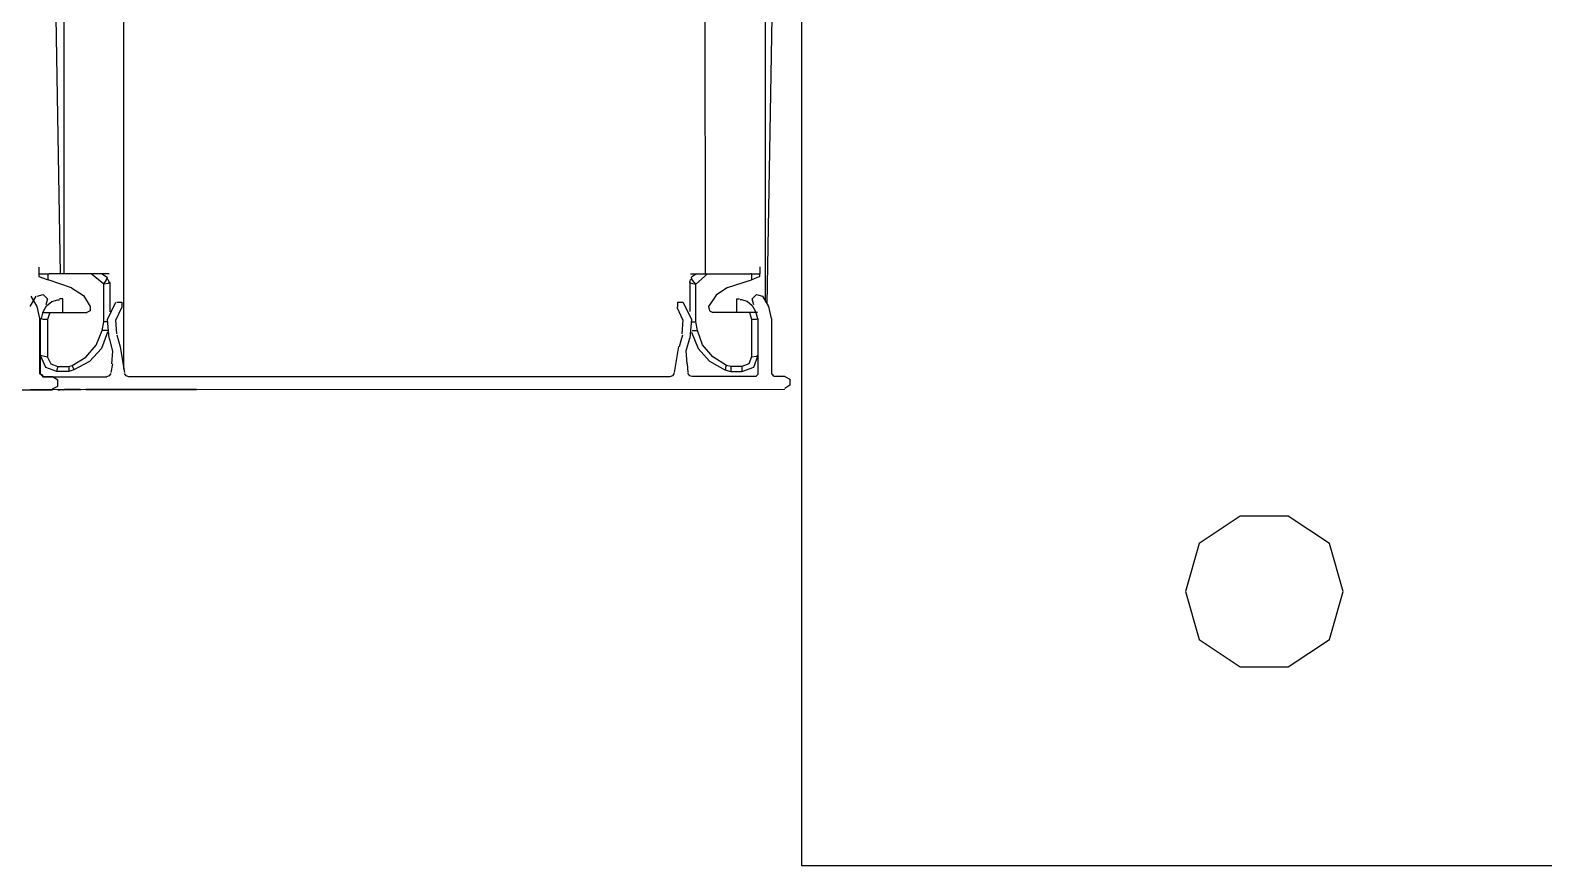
# Model space of a CAD drawing. Header units: millimetres. Extents: x 0 to 126, y 0 to 76.
# Drawn here: x 28.8342 to 29.0111, y 20.973 to 21.0706 of the extents above; entities that cross this region are included whole.
import ezdxf

# ---------------------------------------------------------------- set-up
doc = ezdxf.new("R2010")
doc.units = ezdxf.units.MM
doc.layers.add('ARQUITECTÓNICO', color=152, linetype='Continuous', lineweight=0)
doc.layers.add('Muebles', color=2, linetype='Continuous')

# ---------------------------------------------------------------- blocks, each defined once
blk = doc.blocks.new('racki')
at = {"layer": 'Muebles'}
for p, q in [((1559.0708, 470.68348), (1559.58563, 470.68348)), ((1559.58563, 470.68348), (1559.58563, 470.53856)), ((1559.52878, 470.66026), (1559.52398, 470.65706)), ((1559.53439, 470.66026), (1559.52878, 470.66026)), ((1559.53919, 470.65706), (1559.53439, 470.66026)), ((1559.52398, 470.65706), (1559.52238, 470.65145)), ((1559.54079, 470.65145), (1559.53919, 470.65706)), ((1559.52238, 470.65145), (1559.52398, 470.64585)), ((1559.53919, 470.64585), (1559.54079, 470.65145)), ((1559.52398, 470.64585), (1559.52878, 470.64264)), ((1559.53439, 470.64264), (1559.53919, 470.64585)), ((1559.52878, 470.64264), (1559.53439, 470.64264)), ((1558.97883, 470.62778), (1558.97823, 470.62748)), ((1558.97823, 470.62748), (1558.97823, 470.62678)), ((1558.97823, 470.62678), (1558.97883, 470.62638)), ((1559.0688, 470.62785), (1558.97883, 470.62788)), ((1559.58703, 470.62735), (1559.58763, 470.62775)), ((1559.58703, 470.62665), (1559.58703, 470.62735)), ((1559.58763, 470.62635), (1559.58703, 470.62665)), ((1559.58763, 470.62785), (1559.6758, 470.62788)), ((1559.65638, 470.62787), (1559.65658, 470.62787)), ((1559.65708, 470.62787), (1559.65638, 470.62787)), ((1559.65638, 470.62787), (1559.65728, 470.62787)), ((1559.65728, 470.62787), (1559.65638, 470.62787)), ((1559.65638, 470.62787), (1559.65708, 470.62787)), ((1559.65658, 470.62787), (1559.65638, 470.62787)), ((1559.65658, 470.62787), (1559.66929, 470.62787)), ((1559.65728, 470.62787), (1559.65658, 470.62787)), ((1559.65658, 470.62787), (1559.65728, 470.62787)), ((1559.65728, 470.62787), (1559.65658, 470.62787)), ((1559.65658, 470.62787), (1559.65728, 470.62787)), ((1559.65658, 470.62787), (1559.65728, 470.62787)), ((1559.65728, 470.62787), (1559.65658, 470.62787)), ((1559.66929, 470.62787), (1559.65658, 470.62787)), ((1559.65658, 470.62787), (1559.66929, 470.62787)), ((1559.65778, 470.62787), (1559.65768, 470.62787)), ((1559.65768, 470.62787), (1559.66819, 470.62787)), ((1559.65788, 470.62787), (1559.65778, 470.62787)), ((1559.65798, 470.62787), (1559.65788, 470.62787)), ((1559.65808, 470.62787), (1559.65798, 470.62787)), ((1559.65818, 470.62787), (1559.65808, 470.62787)), ((1559.66109, 470.62787), (1559.65818, 470.62787)), ((1559.65828, 470.62787), (1559.65818, 470.62787)), ((1559.65979, 470.62787), (1559.65828, 470.62787)), ((1559.66259, 470.62787), (1559.65828, 470.62787)), ((1559.65838, 470.62787), (1559.65828, 470.62787)), ((1559.65828, 470.62787), (1559.65838, 470.62787)), ((1559.65838, 470.62787), (1559.65828, 470.62787)), ((1559.65828, 470.62787), (1559.65878, 470.62787)), ((1559.65888, 470.62787), (1559.65828, 470.62787)), ((1559.65828, 470.62787), (1559.65838, 470.62787)), ((1559.65838, 470.62787), (1559.65828, 470.62787)), ((1559.65838, 470.62787), (1559.65848, 470.62787)), ((1559.65878, 470.62787), (1559.65838, 470.62787)), ((1559.65878, 470.62787), (1559.65838, 470.62787)), ((1559.65838, 470.62787), (1559.65888, 470.62787)), ((1559.65848, 470.62787), (1559.65838, 470.62787)), ((1559.66429, 470.62787), (1559.65848, 470.62787)), ((1559.65848, 470.62787), (1559.65858, 470.62787)), ((1559.65858, 470.62787), (1559.65848, 470.62787)), ((1559.65858, 470.62787), (1559.65868, 470.62787)), ((1559.65878, 470.62787), (1559.65858, 470.62787)), ((1559.65868, 470.62787), (1559.65878, 470.62787)), ((1559.65878, 470.62787), (1559.65888, 470.62787)), ((1559.65939, 470.62787), (1559.65878, 470.62787)), ((1559.65939, 470.62787), (1559.65878, 470.62787)), ((1559.65878, 470.62787), (1559.65929, 470.62787)), ((1559.65888, 470.62787), (1559.65878, 470.62787)), ((1559.65888, 470.62787), (1559.65898, 470.62787)), ((1559.65949, 470.62787), (1559.65888, 470.62787)), ((1559.65888, 470.62787), (1559.65959, 470.62787)), ((1559.65898, 470.62787), (1559.65888, 470.62787)), ((1559.66409, 470.62787), (1559.65898, 470.62787)), ((1559.65898, 470.62787), (1559.65908, 470.62787)), ((1559.65908, 470.62787), (1559.65929, 470.62787)), ((1559.65929, 470.62787), (1559.65918, 470.62787)), ((1559.65918, 470.62787), (1559.66699, 470.62787)), ((1559.65939, 470.62787), (1559.65918, 470.62787)), ((1559.65929, 470.62787), (1559.65939, 470.62787)), ((1559.65939, 470.62787), (1559.65929, 470.62787)), ((1559.65929, 470.62787), (1559.66009, 470.62787)), ((1559.65939, 470.62787), (1559.65959, 470.62787)), ((1559.65959, 470.62787), (1559.65939, 470.62787)), ((1559.66009, 470.62787), (1559.65939, 470.62787)), ((1559.66009, 470.62787), (1559.65939, 470.62787)), ((1559.65949, 470.62787), (1559.65939, 470.62787)), ((1559.65989, 470.62787), (1559.65949, 470.62787)), ((1559.65959, 470.62787), (1559.65949, 470.62787)), ((1559.65949, 470.62787), (1559.65969, 470.62787)), ((1559.65969, 470.62787), (1559.65949, 470.62787)), ((1559.65949, 470.62787), (1559.65959, 470.62787)), ((1559.65969, 470.62787), (1559.65949, 470.62787)), ((1559.65959, 470.62787), (1559.65969, 470.62787)), ((1559.65969, 470.62787), (1559.65959, 470.62787)), ((1559.65959, 470.62787), (1559.65989, 470.62787)), ((1559.65979, 470.62787), (1559.65959, 470.62787)), ((1559.65959, 470.62787), (1559.65979, 470.62787)), ((1559.65969, 470.62787), (1559.65989, 470.62787)), ((1559.65979, 470.62787), (1559.65969, 470.62787)), ((1559.65969, 470.62787), (1559.65979, 470.62787)), ((1559.65979, 470.62787), (1559.65969, 470.62787)), ((1559.65979, 470.62787), (1559.65969, 470.62787)), ((1559.65999, 470.62787), (1559.65979, 470.62787)), ((1559.65999, 470.62787), (1559.65979, 470.62787)), ((1559.65979, 470.62787), (1559.65999, 470.62787)), ((1559.65999, 470.62787), (1559.65979, 470.62787)), ((1559.65979, 470.62787), (1559.65999, 470.62787)), ((1559.65979, 470.62787), (1559.65989, 470.62787)), ((1559.65999, 470.62787), (1559.65979, 470.62787)), ((1559.65989, 470.62787), (1559.66009, 470.62787)), ((1559.66029, 470.62787), (1559.65989, 470.62787)), ((1559.65989, 470.62787), (1559.66039, 470.62787)), ((1559.65989, 470.62787), (1559.66009, 470.62787)), ((1559.66009, 470.62787), (1559.65999, 470.62787)), ((1559.66009, 470.62787), (1559.65999, 470.62787)), ((1559.65999, 470.62787), (1559.66009, 470.62787)), ((1559.66009, 470.62787), (1559.65999, 470.62787)), ((1559.65999, 470.62787), (1559.66009, 470.62787)), ((1559.66019, 470.62787), (1559.65999, 470.62787)), ((1559.66009, 470.62787), (1559.66029, 470.62787)), ((1559.66019, 470.62787), (1559.66009, 470.62787)), ((1559.66029, 470.62787), (1559.66009, 470.62787)), ((1559.66059, 470.62787), (1559.66009, 470.62787)), ((1559.66009, 470.62787), (1559.66059, 470.62787)), ((1559.66009, 470.62787), (1559.66019, 470.62787)), ((1559.66019, 470.62787), (1559.66009, 470.62787)), ((1559.66009, 470.62787), (1559.66029, 470.62787)), ((1559.66039, 470.62787), (1559.66019, 470.62787)), ((1559.66039, 470.62787), (1559.66019, 470.62787)), ((1559.66029, 470.62787), (1559.66039, 470.62787)), ((1559.66049, 470.62787), (1559.66029, 470.62787)), ((1559.66079, 470.62787), (1559.66029, 470.62787)), ((1559.66029, 470.62787), (1559.66049, 470.62787)), ((1559.66039, 470.62787), (1559.66059, 470.62787)), ((1559.66059, 470.62787), (1559.66039, 470.62787)), ((1559.66039, 470.62787), (1559.66319, 470.62787)), ((1559.66049, 470.62787), (1559.66039, 470.62787)), ((1559.66039, 470.62787), (1559.66079, 470.62787)), ((1559.66049, 470.62787), (1559.66039, 470.62787)), ((1559.66099, 470.62787), (1559.66049, 470.62787)), ((1559.66059, 470.62787), (1559.66049, 470.62787)), ((1559.66049, 470.62787), (1559.66059, 470.62787)), ((1559.66069, 470.62787), (1559.66049, 470.62787)), ((1559.66059, 470.62787), (1559.66079, 470.62787)), ((1559.66089, 470.62787), (1559.66059, 470.62787)), ((1559.66069, 470.62787), (1559.66059, 470.62787)), ((1559.66109, 470.62787), (1559.66059, 470.62787)), ((1559.66059, 470.62787), (1559.66099, 470.62787)), ((1559.66059, 470.62787), (1559.66079, 470.62787)), ((1559.66079, 470.62787), (1559.66069, 470.62787)), ((1559.66089, 470.62787), (1559.66069, 470.62787)), ((1559.66079, 470.62787), (1559.66099, 470.62787)), ((1559.66279, 470.62787), (1559.66079, 470.62787)), ((1559.66129, 470.62787), (1559.66079, 470.62787)), ((1559.66079, 470.62787), (1559.66129, 470.62787)), ((1559.66079, 470.62787), (1559.66099, 470.62787)), ((1559.66179, 470.62787), (1559.66089, 470.62787)), ((1559.66109, 470.62787), (1559.66089, 470.62787)), ((1559.66109, 470.62787), (1559.66089, 470.62787)), ((1559.66099, 470.62787), (1559.66119, 470.62787)), ((1559.66149, 470.62787), (1559.66099, 470.62787)), ((1559.66149, 470.62787), (1559.66099, 470.62787)), ((1559.66099, 470.62787), (1559.66149, 470.62787)), ((1559.66099, 470.62787), (1559.66119, 470.62787)), ((1559.66509, 470.62787), (1559.66109, 470.62787)), ((1559.66699, 470.62787), (1559.66109, 470.62787)), ((1559.66129, 470.62787), (1559.66109, 470.62787)), ((1559.66109, 470.62787), (1559.66509, 470.62787)), ((1559.66699, 470.62787), (1559.66109, 470.62787)), ((1559.66109, 470.62787), (1559.66329, 470.62787)), ((1559.66329, 470.62787), (1559.66109, 470.62787)), ((1559.66109, 470.62787), (1559.66699, 470.62787)), ((1559.66699, 470.62787), (1559.66109, 470.62787)), ((1559.66529, 470.62787), (1559.66109, 470.62787)), ((1559.66109, 470.62787), (1559.66579, 470.62787)), ((1559.66149, 470.62787), (1559.66109, 470.62787)), ((1559.66229, 470.62787), (1559.66109, 470.62787)), ((1559.66109, 470.62787), (1559.66229, 470.62787)), ((1559.66699, 470.62787), (1559.66109, 470.62787)), ((1559.66109, 470.62787), (1559.66119, 470.62787)), ((1559.66129, 470.62787), (1559.66109, 470.62787)), ((1559.66119, 470.62787), (1559.66139, 470.62787)), ((1559.66119, 470.62787), (1559.66129, 470.62787)), ((1559.66119, 470.62787), (1559.66139, 470.62787)), ((1559.66439, 470.62787), (1559.66129, 470.62787)), ((1559.66179, 470.62787), (1559.66129, 470.62787)), ((1559.66129, 470.62787), (1559.66179, 470.62787)), ((1559.66129, 470.62787), (1559.66139, 470.62787)), ((1559.66149, 470.62787), (1559.66129, 470.62787)), ((1559.66139, 470.62787), (1559.66159, 470.62787)), ((1559.66139, 470.62787), (1559.66149, 470.62787)), ((1559.66139, 470.62787), (1559.66159, 470.62787)), ((1559.66199, 470.62787), (1559.66149, 470.62787)), ((1559.66199, 470.62787), (1559.66149, 470.62787)), ((1559.66149, 470.62787), (1559.66199, 470.62787)), ((1559.66149, 470.62787), (1559.66159, 470.62787)), ((1559.66169, 470.62787), (1559.66149, 470.62787)), ((1559.66159, 470.62787), (1559.66179, 470.62787)), ((1559.66159, 470.62787), (1559.66169, 470.62787)), ((1559.66159, 470.62787), (1559.66179, 470.62787)), ((1559.66169, 470.62787), (1559.66179, 470.62787)), ((1559.66189, 470.62787), (1559.66169, 470.62787)), ((1559.66179, 470.62787), (1559.66199, 470.62787)), ((1559.66229, 470.62787), (1559.66179, 470.62787)), ((1559.66179, 470.62787), (1559.66229, 470.62787)), ((1559.66179, 470.62787), (1559.66189, 470.62787)), ((1559.66179, 470.62787), (1559.66199, 470.62787)), ((1559.66189, 470.62787), (1559.66619, 470.62787)), ((1559.66199, 470.62787), (1559.66189, 470.62787)), ((1559.66199, 470.62787), (1559.66219, 470.62787)), ((1559.66229, 470.62787), (1559.66199, 470.62787)), ((1559.66199, 470.62787), (1559.66259, 470.62787)), ((1559.66249, 470.62787), (1559.66199, 470.62787)), ((1559.66219, 470.62787), (1559.66199, 470.62787)), ((1559.66199, 470.62787), (1559.66209, 470.62787)), ((1559.66209, 470.62787), (1559.66229, 470.62787)), ((1559.66219, 470.62787), (1559.66229, 470.62787)), ((1559.66219, 470.62787), (1559.66249, 470.62787)), ((1559.66249, 470.62787), (1559.66219, 470.62787)), ((1559.66219, 470.62787), (1559.66229, 470.62787)), ((1559.66229, 470.62787), (1559.66219, 470.62787)), ((1559.66239, 470.62787), (1559.66219, 470.62787)), ((1559.66229, 470.62787), (1559.66699, 470.62787)), ((1559.66239, 470.62787), (1559.66229, 470.62787)), ((1559.66229, 470.62787), (1559.66559, 470.62787)), ((1559.66229, 470.62787), (1559.66249, 470.62787)), ((1559.66249, 470.62787), (1559.66229, 470.62787)), ((1559.66699, 470.62787), (1559.66229, 470.62787)), ((1559.66229, 470.62787), (1559.66279, 470.62787)), ((1559.66279, 470.62787), (1559.66229, 470.62787)), ((1559.66229, 470.62787), (1559.66259, 470.62787)), ((1559.66269, 470.62787), (1559.66229, 470.62787)), ((1559.66229, 470.62787), (1559.66249, 470.62787)), ((1559.66249, 470.62787), (1559.66239, 470.62787)), ((1559.66259, 470.62787), (1559.66239, 470.62787)), ((1559.66259, 470.62787), (1559.66249, 470.62787)), ((1559.66249, 470.62787), (1559.66269, 470.62787)), ((1559.66309, 470.62787), (1559.66249, 470.62787)), ((1559.66309, 470.62787), (1559.66249, 470.62787)), ((1559.66249, 470.62787), (1559.66279, 470.62787)), ((1559.66259, 470.62787), (1559.66249, 470.62787)), ((1559.66249, 470.62787), (1559.66269, 470.62787)), ((1559.66269, 470.62787), (1559.66259, 470.62787)), ((1559.66259, 470.62787), (1559.66289, 470.62787)), ((1559.66259, 470.62787), (1559.66319, 470.62787)), ((1559.66269, 470.62787), (1559.66259, 470.62787)), ((1559.66259, 470.62787), (1559.66269, 470.62787)), ((1559.66279, 470.62787), (1559.66259, 470.62787)), ((1559.66519, 470.62787), (1559.66269, 470.62787)), ((1559.66269, 470.62787), (1559.66289, 470.62787)), ((1559.66299, 470.62787), (1559.66269, 470.62787)), ((1559.66269, 470.62787), (1559.66289, 470.62787)), ((1559.66289, 470.62787), (1559.66269, 470.62787)), ((1559.66269, 470.62787), (1559.66279, 470.62787)), ((1559.66289, 470.62787), (1559.66279, 470.62787)), ((1559.66279, 470.62787), (1559.66329, 470.62787)), ((1559.66329, 470.62787), (1559.66279, 470.62787)), ((1559.66279, 470.62787), (1559.66299, 470.62787)), ((1559.66289, 470.62787), (1559.66279, 470.62787)), ((1559.66279, 470.62787), (1559.66299, 470.62787)), ((1559.66289, 470.62787), (1559.66299, 470.62787)), ((1559.66289, 470.62787), (1559.66319, 470.62787)), ((1559.66309, 470.62787), (1559.66289, 470.62787)), ((1559.66289, 470.62787), (1559.66309, 470.62787)), ((1559.66309, 470.62787), (1559.66289, 470.62787)), ((1559.66309, 470.62787), (1559.66289, 470.62787)), ((1559.66299, 470.62787), (1559.66319, 470.62787)), ((1559.66299, 470.62787), (1559.66309, 470.62787)), ((1559.66309, 470.62787), (1559.66299, 470.62787)), ((1559.66299, 470.62787), (1559.66309, 470.62787)), ((1559.66429, 470.62787), (1559.66309, 470.62787)), ((1559.66309, 470.62787), (1559.66469, 470.62787)), ((1559.66469, 470.62787), (1559.66309, 470.62787)), ((1559.66329, 470.62787), (1559.66309, 470.62787)), ((1559.66319, 470.62787), (1559.66309, 470.62787)), ((1559.66359, 470.62787), (1559.66309, 470.62787)), ((1559.66309, 470.62787), (1559.66319, 470.62787)), ((1559.66319, 470.62787), (1559.66309, 470.62787)), ((1559.66319, 470.62787), (1559.66329, 470.62787)), ((1559.66319, 470.62787), (1559.66349, 470.62787)), ((1559.66319, 470.62787), (1559.66369, 470.62787)), ((1559.66329, 470.62787), (1559.66349, 470.62787)), ((1559.66359, 470.62787), (1559.66329, 470.62787)), ((1559.66329, 470.62787), (1559.66379, 470.62787)), ((1559.66379, 470.62787), (1559.66329, 470.62787)), ((1559.66349, 470.62787), (1559.66359, 470.62787)), ((1559.66349, 470.62787), (1559.66369, 470.62787)), ((1559.66359, 470.62787), (1559.66369, 470.62787)), ((1559.66419, 470.62787), (1559.66359, 470.62787)), ((1559.66419, 470.62787), (1559.66359, 470.62787)), ((1559.66369, 470.62787), (1559.66379, 470.62787)), ((1559.66369, 470.62787), (1559.66429, 470.62787)), ((1559.66369, 470.62787), (1559.66429, 470.62787)), ((1559.66379, 470.62787), (1559.66389, 470.62787)), ((1559.66379, 470.62787), (1559.66419, 470.62787)), ((1559.66429, 470.62787), (1559.66379, 470.62787)), ((1559.66389, 470.62787), (1559.66399, 470.62787)), ((1559.66399, 470.62787), (1559.66409, 470.62787)), ((1559.66409, 470.62787), (1559.66419, 470.62787)), ((1559.66429, 470.62787), (1559.66409, 470.62787)), ((1559.66429, 470.62787), (1559.66419, 470.62787)), ((1559.66429, 470.62787), (1559.66419, 470.62787)), ((1559.66419, 470.62787), (1559.66429, 470.62787)), ((1559.66439, 470.62787), (1559.66429, 470.62787)), ((1559.66439, 470.62787), (1559.66429, 470.62787)), ((1559.66429, 470.62787), (1559.66699, 470.62787)), ((1559.66449, 470.62787), (1559.66439, 470.62787)), ((1559.66449, 470.62787), (1559.66439, 470.62787)), ((1559.66699, 470.62787), (1559.66449, 470.62787)), ((1559.66459, 470.62787), (1559.66449, 470.62787)), ((1559.66469, 470.62787), (1559.66459, 470.62787)), ((1559.66479, 470.62787), (1559.66469, 470.62787)), ((1559.66699, 470.62787), (1559.66479, 470.62787)), ((1559.66479, 470.62787), (1559.66699, 470.62787)), ((1559.66489, 470.62787), (1559.66479, 470.62787)), ((1559.66819, 470.62787), (1559.66489, 470.62787)), ((1559.66529, 470.62787), (1559.66519, 470.62787)), ((1559.66539, 470.62787), (1559.66529, 470.62787)), ((1559.66539, 470.62787), (1559.66529, 470.62787)), ((1559.66549, 470.62787), (1559.66539, 470.62787)), ((1559.66539, 470.62787), (1559.66559, 470.62787)), ((1559.66549, 470.62787), (1559.66539, 470.62787)), ((1559.66559, 470.62787), (1559.66549, 470.62787)), ((1559.66559, 470.62787), (1559.66549, 470.62787)), ((1559.66559, 470.62787), (1559.66569, 470.62787)), ((1559.66569, 470.62787), (1559.66559, 470.62787)), ((1559.66579, 470.62787), (1559.66599, 470.62787)), ((1559.66599, 470.62787), (1559.66619, 470.62787)), ((1559.66699, 470.62787), (1559.66599, 470.62787)), ((1559.66599, 470.62787), (1559.66699, 470.62787)), ((1559.66619, 470.62787), (1559.66629, 470.62787)), ((1559.66619, 470.62787), (1559.66629, 470.62787)), ((1559.66629, 470.62787), (1559.66639, 470.62787)), ((1559.66639, 470.62787), (1559.66649, 470.62787)), ((1559.66649, 470.62787), (1559.66659, 470.62787)), ((1559.66659, 470.62787), (1559.66669, 470.62787)), ((1559.66669, 470.62787), (1559.66679, 470.62787)), ((1559.66679, 470.62787), (1559.66689, 470.62787)), ((1559.66689, 470.62787), (1559.66699, 470.62787)), ((1559.6725, 470.62788), (1559.66989, 470.62787)), ((1559.6723, 470.62788), (1559.66989, 470.62787)), ((1559.6726, 470.62788), (1559.66999, 470.62787)), ((1559.66999, 470.62787), (1559.6718, 470.62787)), ((1559.6726, 470.62788), (1559.66999, 470.62787)), ((1559.66999, 470.62787), (1559.6726, 470.62788)), ((1559.6726, 470.62788), (1559.66999, 470.62787)), ((1559.6726, 470.62788), (1559.66999, 470.62787)), ((1559.66999, 470.62787), (1559.6716, 470.62787)), ((1559.6716, 470.62787), (1559.66999, 470.62787)), ((1559.66999, 470.62787), (1559.6726, 470.62788)), ((1559.6726, 470.62788), (1559.66999, 470.62787)), ((1559.66999, 470.62787), (1559.6716, 470.62787)), ((1559.6716, 470.62787), (1559.66999, 470.62787)), ((1559.66999, 470.62787), (1559.6726, 470.62788)), ((1559.6726, 470.62788), (1559.66999, 470.62787)), ((1559.6726, 470.62788), (1559.66999, 470.62787)), ((1559.66999, 470.62787), (1559.6726, 470.62788)), ((1559.6726, 470.62788), (1559.66999, 470.62787)), ((1559.66999, 470.62787), (1559.6715, 470.62787)), ((1559.6715, 470.62787), (1559.66999, 470.62787)), ((1559.66999, 470.62787), (1559.6726, 470.62788)), ((1559.6726, 470.62788), (1559.66999, 470.62787)), ((1559.6726, 470.62788), (1559.66999, 470.62787)), ((1559.66999, 470.62787), (1559.6726, 470.62788)), ((1559.6726, 470.62788), (1559.66999, 470.62787)), ((1559.66999, 470.62787), (1559.6715, 470.62787)), ((1559.6715, 470.62787), (1559.66999, 470.62787)), ((1559.66999, 470.62787), (1559.6726, 470.62788)), ((1559.6726, 470.62788), (1559.66999, 470.62787)), ((1559.66999, 470.62787), (1559.67059, 470.62787)), ((1559.66999, 470.62787), (1559.67059, 470.62787)), ((1559.66999, 470.62787), (1559.67059, 470.62787)), ((1559.67059, 470.62787), (1559.66999, 470.62787)), ((1559.66999, 470.62787), (1559.67059, 470.62787)), ((1559.66999, 470.62787), (1559.67009, 470.62787)), ((1559.67009, 470.62787), (1559.67019, 470.62787)), ((1559.67019, 470.62787), (1559.67029, 470.62787)), ((1559.672, 470.62788), (1559.67029, 470.62787)), ((1559.67029, 470.62787), (1559.67049, 470.62787)), ((1559.67029, 470.62787), (1559.67049, 470.62787)), ((1559.67049, 470.62787), (1559.6726, 470.62788)), ((1559.6726, 470.62788), (1559.67049, 470.62787)), ((1559.67049, 470.62787), (1559.6726, 470.62788)), ((1559.6726, 470.62788), (1559.67049, 470.62787)), ((1559.67049, 470.62787), (1559.6726, 470.62788)), ((1559.6726, 470.62788), (1559.67049, 470.62787)), ((1559.67049, 470.62787), (1559.6726, 470.62788)), ((1559.6726, 470.62788), (1559.67049, 470.62787)), ((1559.67049, 470.62787), (1559.67059, 470.62787)), ((1559.67049, 470.62787), (1559.67059, 470.62787)), ((1559.6726, 470.62788), (1559.67059, 470.62787)), ((1559.67059, 470.62787), (1559.6726, 470.62788)), ((1559.67059, 470.62787), (1559.67089, 470.62787)), ((1559.67059, 470.62787), (1559.67079, 470.62787)), ((1559.67069, 470.62787), (1559.67059, 470.62787)), ((1559.67059, 470.62787), (1559.67069, 470.62787)), ((1559.67059, 470.62787), (1559.67089, 470.62787)), ((1559.67059, 470.62787), (1559.67089, 470.62787)), ((1559.67059, 470.62787), (1559.67099, 470.62787)), ((1559.67069, 470.62787), (1559.67059, 470.62787)), ((1559.67059, 470.62787), (1559.67069, 470.62787)), ((1559.67079, 470.62787), (1559.67069, 470.62787)), ((1559.67069, 470.62787), (1559.67079, 470.62787)), ((1559.67079, 470.62787), (1559.67069, 470.62787)), ((1559.67069, 470.62787), (1559.67079, 470.62787)), ((1559.6717, 470.62787), (1559.67079, 470.62787)), ((1559.67079, 470.62787), (1559.6717, 470.62787)), ((1559.6717, 470.62787), (1559.67079, 470.62787)), ((1559.67079, 470.62787), (1559.6717, 470.62787)), ((1559.6717, 470.62787), (1559.67079, 470.62787)), ((1559.67079, 470.62787), (1559.6717, 470.62787)), ((1559.67079, 470.62787), (1559.67109, 470.62787)), ((1559.67089, 470.62787), (1559.67079, 470.62787)), ((1559.67079, 470.62787), (1559.67089, 470.62787)), ((1559.67089, 470.62787), (1559.67079, 470.62787)), ((1559.67079, 470.62787), (1559.67089, 470.62787)), ((1559.67089, 470.62787), (1559.6716, 470.62787)), ((1559.67089, 470.62787), (1559.6716, 470.62787)), ((1559.67089, 470.62787), (1559.6716, 470.62787)), ((1559.67099, 470.62787), (1559.67089, 470.62787)), ((1559.67089, 470.62787), (1559.67099, 470.62787)), ((1559.67099, 470.62787), (1559.67089, 470.62787)), ((1559.67089, 470.62787), (1559.67099, 470.62787)), ((1559.6726, 470.62788), (1559.67099, 470.62787)), ((1559.67099, 470.62787), (1559.6726, 470.62788)), ((1559.6726, 470.62788), (1559.67099, 470.62787)), ((1559.67099, 470.62787), (1559.6726, 470.62788)), ((1559.67109, 470.62787), (1559.67099, 470.62787)), ((1559.67099, 470.62787), (1559.67109, 470.62787)), ((1559.67099, 470.62787), (1559.67109, 470.62787)), ((1559.6716, 470.62787), (1559.67109, 470.62787)), ((1559.67109, 470.62787), (1559.6726, 470.62788)), ((1559.67109, 470.62787), (1559.6713, 470.62787)), ((1559.67109, 470.62787), (1559.67119, 470.62787)), ((1559.67119, 470.62787), (1559.6713, 470.62787)), ((1559.6713, 470.62787), (1559.6714, 470.62787)), ((1559.6713, 470.62787), (1559.6714, 470.62787)), ((1559.6726, 470.62788), (1559.6714, 470.62787)), ((1559.6714, 470.62787), (1559.6715, 470.62787)), ((1559.6716, 470.62787), (1559.6715, 470.62787)), ((1559.6715, 470.62787), (1559.6719, 470.62788)), ((1559.6715, 470.62787), (1559.6716, 470.62787)), ((1559.6717, 470.62787), (1559.6716, 470.62787)), ((1559.6716, 470.62787), (1559.6719, 470.62788)), ((1559.6716, 470.62787), (1559.6719, 470.62788)), ((1559.6716, 470.62787), (1559.6719, 470.62788)), ((1559.6717, 470.62787), (1559.6716, 470.62787)), ((1559.6716, 470.62787), (1559.6717, 470.62787)), ((1559.6718, 470.62787), (1559.6717, 470.62787)), ((1559.6718, 470.62787), (1559.6717, 470.62787)), ((1559.6717, 470.62787), (1559.6718, 470.62787)), ((1559.6718, 470.62787), (1559.6726, 470.62788)), ((1559.6719, 470.62788), (1559.6718, 470.62787)), ((1559.6719, 470.62788), (1559.6718, 470.62787)), ((1559.6718, 470.62787), (1559.6719, 470.62788)), ((1559.6719, 470.62788), (1559.6726, 470.62788)), ((1559.6719, 470.62788), (1559.6726, 470.62788)), ((1559.6719, 470.62788), (1559.6726, 470.62788)), ((1559.6719, 470.62788), (1559.672, 470.62788)), ((1559.672, 470.62788), (1559.6721, 470.62788)), ((1559.6721, 470.62788), (1559.6722, 470.62788)), ((1559.6722, 470.62788), (1559.6723, 470.62788)), ((1559.6726, 470.62788), (1559.6723, 470.62788)), ((1559.6723, 470.62788), (1559.6726, 470.62788)), ((1559.6726, 470.62788), (1559.6723, 470.62788)), ((1559.6723, 470.62788), (1559.6724, 470.62788)), ((1559.6724, 470.62788), (1559.6723, 470.62788)), ((1559.6726, 470.62788), (1559.6723, 470.62788)), ((1559.6723, 470.62788), (1559.6726, 470.62788)), ((1559.6723, 470.62788), (1559.6726, 470.62788)), ((1559.6726, 470.62788), (1559.6723, 470.62788)), ((1559.6723, 470.62788), (1559.6724, 470.62788)), ((1559.6724, 470.62788), (1559.6725, 470.62788)), ((1559.6725, 470.62788), (1559.6724, 470.62788)), ((1559.6724, 470.62788), (1559.6725, 470.62788)), ((1559.6725, 470.62788), (1559.6726, 470.62788)), ((1559.6726, 470.62788), (1559.6725, 470.62788)), ((1559.6725, 470.62788), (1559.6726, 470.62788)), ((1559.6732, 470.62778), (1559.6726, 470.62748)), ((1559.6726, 470.62748), (1559.6726, 470.62678)), ((1559.6726, 470.62678), (1559.6732, 470.62638)), ((1558.97883, 470.62638), (1558.98003, 470.62638)), ((1558.98013, 470.62617), (1558.98003, 470.62627)), ((1558.98023, 470.62607), (1558.98013, 470.62617)), ((1558.98033, 470.62607), (1558.98033, 470.61957)), ((1559.58763, 470.62635), (1559.58893, 470.62635)), ((1559.58893, 470.62625), (1559.58903, 470.62615)), ((1559.58903, 470.62615), (1559.58913, 470.62605)), ((1559.58913, 470.62605), (1559.58913, 470.61955)), ((1559.59073, 470.62605), (1559.59083, 470.62615)), ((1559.59073, 470.62605), (1559.59073, 470.61955)), ((1559.59123, 470.62525), (1559.59073, 470.62385)), ((1559.59083, 470.62615), (1559.59093, 470.62625)), ((1559.59093, 470.62635), (1559.59844, 470.62635)), ((1559.59263, 470.62575), (1559.59123, 470.62525)), ((1559.59153, 470.62405), (1559.59183, 470.62485)), ((1559.59183, 470.62485), (1559.59263, 470.62515)), ((1559.59393, 470.62575), (1559.59263, 470.62575)), ((1559.59263, 470.62555), (1559.59263, 470.62575)), ((1559.59263, 470.62515), (1559.59263, 470.62555)), ((1559.59263, 470.62515), (1559.59393, 470.62515)), ((1559.59463, 470.62555), (1559.59393, 470.62575)), ((1559.59393, 470.62565), (1559.59393, 470.62575)), ((1559.59393, 470.62545), (1559.59393, 470.62565)), ((1559.59393, 470.62515), (1559.59393, 470.62545)), ((1559.59393, 470.62515), (1559.59443, 470.62505)), ((1559.59453, 470.62525), (1559.59443, 470.62505)), ((1559.59443, 470.62505), (1559.59603, 470.62405)), ((1559.59463, 470.62555), (1559.59453, 470.62545)), ((1559.59453, 470.62545), (1559.59453, 470.62525)), ((1559.59643, 470.62455), (1559.59463, 470.62555)), ((1559.59844, 470.62635), (1559.59874, 470.62625)), ((1559.59874, 470.62625), (1559.59894, 470.62595)), ((1559.59904, 470.62485), (1559.59894, 470.62585)), ((1559.59904, 470.62485), (1559.59914, 470.62335)), ((1559.60004, 470.62285), (1559.60054, 470.62585)), ((1559.60054, 470.62595), (1559.60074, 470.62626)), ((1559.60074, 470.62626), (1559.60104, 470.62636)), ((1559.60104, 470.62636), (1559.66429, 470.62637)), ((1559.66429, 470.62637), (1559.66459, 470.62627)), ((1559.66459, 470.62627), (1559.66479, 470.62597)), ((1559.66529, 470.62287), (1559.66479, 470.62587)), ((1559.66486, 470.62546), (1559.66489, 470.5011)), ((1559.66619, 470.62487), (1559.66639, 470.62587)), ((1559.66619, 470.62337), (1559.66629, 470.62487)), ((1559.66639, 470.62597), (1559.66659, 470.62627)), ((1559.66659, 470.62627), (1559.66689, 470.62637)), ((1559.6743, 470.62637), (1559.66689, 470.62637)), ((1559.66889, 470.62457), (1559.6707, 470.62557)), ((1559.6709, 470.62507), (1559.66929, 470.62407)), ((1559.6707, 470.62557), (1559.6713, 470.62577)), ((1559.6707, 470.62557), (1559.6707, 470.62547)), ((1559.6707, 470.62547), (1559.6708, 470.62527)), ((1559.6708, 470.62527), (1559.6709, 470.62507)), ((1559.6713, 470.62517), (1559.6709, 470.62507)), ((1559.6713, 470.62577), (1559.6727, 470.62577)), ((1559.6713, 470.62567), (1559.6713, 470.62577)), ((1559.6713, 470.62547), (1559.6713, 470.62567)), ((1559.6713, 470.62517), (1559.6713, 470.62547)), ((1559.6726, 470.62517), (1559.6713, 470.62517)), ((1559.6726, 470.62517), (1559.6727, 470.62557)), ((1559.6734, 470.62487), (1559.6726, 470.62517)), ((1559.6727, 470.62557), (1559.6727, 470.62577)), ((1559.6727, 470.62577), (1559.674, 470.62527)), ((1559.6732, 470.62638), (1559.6744, 470.62638)), ((1559.6738, 470.62407), (1559.6734, 470.62487)), ((1559.674, 470.62527), (1559.6746, 470.62387)), ((1559.6743, 470.62627), (1559.6744, 470.62617)), ((1559.6745, 470.62617), (1559.6744, 470.62627)), ((1559.6744, 470.62617), (1559.6745, 470.62607)), ((1559.6746, 470.62607), (1559.6745, 470.62617)), ((1559.6746, 470.62607), (1559.6746, 470.61957)), ((1559.6747, 470.62607), (1559.6747, 470.61957)), ((1559.59093, 470.62395), (1559.59073, 470.62385)), ((1559.59153, 470.62405), (1559.59093, 470.62395)), ((1559.59153, 470.61965), (1559.59153, 470.62405)), ((1559.59603, 470.62405), (1559.59724, 470.62265)), ((1559.59774, 470.62305), (1559.59643, 470.62455)), ((1559.59854, 470.62115), (1559.59774, 470.62305)), ((1559.59914, 470.62335), (1559.59874, 470.62185)), ((1559.66659, 470.62187), (1559.66619, 470.62337)), ((1559.66679, 470.62117), (1559.66749, 470.62307)), ((1559.66749, 470.62307), (1559.66889, 470.62457)), ((1559.66929, 470.62407), (1559.66809, 470.62267)), ((1559.6738, 470.61967), (1559.6738, 470.62407)), ((1559.6738, 470.62407), (1559.6743, 470.62397)), ((1559.6743, 470.62397), (1559.6746, 470.62387)), ((1559.59724, 470.62265), (1559.59784, 470.62095)), ((1559.59854, 470.61965), (1559.59874, 470.62185)), ((1559.59974, 470.62215), (1559.59954, 470.62145)), ((1559.59954, 470.61975), (1559.59964, 470.62135)), ((1559.59994, 470.62285), (1559.59974, 470.62215)), ((1559.66549, 470.62217), (1559.66529, 470.62287)), ((1559.66569, 470.62147), (1559.66549, 470.62217)), ((1559.66569, 470.62137), (1559.66579, 470.61977)), ((1559.66659, 470.62187), (1559.66679, 470.61967)), ((1559.66809, 470.62267), (1559.66739, 470.62097)), ((1558.98033, 470.61957), (1558.98063, 470.61817)), ((1559.58953, 470.61815), (1559.58923, 470.61955)), ((1559.59093, 470.61965), (1559.59073, 470.61955)), ((1559.59103, 470.61875), (1559.59083, 470.61955)), ((1559.59153, 470.61965), (1559.59093, 470.61965)), ((1559.59173, 470.61885), (1559.59153, 470.61965)), ((1559.59784, 470.62095), (1559.59804, 470.61995)), ((1559.59824, 470.62095), (1559.59784, 470.62095)), ((1559.59804, 470.61995), (1559.59804, 470.61555)), ((1559.59844, 470.61995), (1559.59804, 470.61995)), ((1559.59844, 470.62095), (1559.59824, 470.62095)), ((1559.59954, 470.61765), (1559.59854, 470.61965)), ((1559.60024, 470.61825), (1559.59954, 470.61975)), ((1559.66579, 470.61977), (1559.66509, 470.61827)), ((1559.66679, 470.61967), (1559.66579, 470.61767)), ((1559.66679, 470.62097), (1559.66709, 470.62097)), ((1559.66679, 470.61997), (1559.66719, 470.61997)), ((1559.66709, 470.62097), (1559.66739, 470.62097)), ((1559.66739, 470.62097), (1559.66719, 470.61997)), ((1559.66719, 470.61997), (1559.66719, 470.61556)), ((1559.6735, 470.61887), (1559.6738, 470.61967)), ((1559.6738, 470.61967), (1559.6743, 470.61967)), ((1559.6743, 470.61967), (1559.6746, 470.61957)), ((1559.6745, 470.61957), (1559.6743, 470.61877)), ((1559.6747, 470.61957), (1559.675, 470.61817)), ((1558.98063, 470.61817), (1558.98133, 470.61697)), ((1559.58969, 470.61787), (1559.58763, 470.50078)), ((1559.59023, 470.61694), (1559.58953, 470.61815)), ((1559.59083, 470.61885), (1559.59093, 470.61885)), ((1559.59093, 470.61885), (1559.59113, 470.61885)), ((1559.59143, 470.61805), (1559.59103, 470.61875)), ((1559.59113, 470.61885), (1559.59143, 470.61885)), ((1559.59123, 470.61795), (1559.59143, 470.61725)), ((1559.59143, 470.61885), (1559.59173, 470.61885)), ((1559.59203, 470.61755), (1559.59143, 470.61805)), ((1559.59173, 470.61885), (1559.59604, 470.61885)), ((1559.59323, 470.61885), (1559.59323, 470.61725)), ((1559.59564, 470.61685), (1559.59654, 470.61815)), ((1559.59644, 470.61865), (1559.59604, 470.61885)), ((1559.59654, 470.61815), (1559.59644, 470.61865)), ((1559.59874, 470.61535), (1559.59874, 470.61875)), ((1559.60014, 470.61825), (1559.60014, 470.61765)), ((1559.66509, 470.61766), (1559.66509, 470.61827)), ((1559.66569, 470.61767), (1559.66509, 470.61766)), ((1559.66649, 470.61536), (1559.66649, 470.61877)), ((1559.6688, 470.61867), (1559.6692, 470.61887)), ((1559.6688, 470.61817), (1559.6688, 470.61867)), ((1559.6696, 470.61687), (1559.6688, 470.61817)), ((1559.6735, 470.61887), (1559.6692, 470.61887)), ((1559.672, 470.61887), (1559.672, 470.61727)), ((1559.6739, 470.61807), (1559.6733, 470.61757)), ((1559.6739, 470.61887), (1559.6735, 470.61887)), ((1559.6738, 470.61727), (1559.674, 470.61797)), ((1559.6741, 470.61887), (1559.6739, 470.61887)), ((1559.6743, 470.61877), (1559.6739, 470.61807)), ((1559.6743, 470.61887), (1559.6741, 470.61887)), ((1559.6744, 470.61887), (1559.6743, 470.61887)), ((1559.6758, 470.61817), (1559.6751, 470.61697)), ((1559.58993, 470.50108), (1559.5899, 470.61751)), ((1559.59093, 470.61674), (1559.59023, 470.61694)), ((1559.59143, 470.61725), (1559.59093, 470.61674)), ((1559.59433, 470.61595), (1559.59153, 470.61504)), ((1559.59273, 470.61735), (1559.59203, 470.61755)), ((1559.59273, 470.61735), (1559.59263, 470.61735)), ((1559.59283, 470.61735), (1559.59273, 470.61735)), ((1559.59323, 470.61725), (1559.59293, 470.61725)), ((1559.59433, 470.61595), (1559.59564, 470.61685)), ((1559.60014, 470.61765), (1559.59954, 470.61765)), ((1559.671, 470.61597), (1559.6696, 470.61687)), ((1559.671, 470.61597), (1559.6737, 470.61506)), ((1559.672, 470.61727), (1559.6724, 470.61727)), ((1559.6725, 470.61737), (1559.6724, 470.61737)), ((1559.6726, 470.61737), (1559.6725, 470.61737)), ((1559.6733, 470.61757), (1559.6726, 470.61737)), ((1559.6743, 470.61677), (1559.6738, 470.61727)), ((1559.675, 470.61697), (1559.6743, 470.61677)), ((1559.59083, 470.61474), (1559.59053, 470.61464)), ((1559.59053, 470.61464), (1559.59053, 470.61434)), ((1559.59053, 470.61354), (1559.59053, 470.61434)), ((1559.59083, 470.61434), (1559.59053, 470.61434)), ((1559.59153, 470.61504), (1559.59083, 470.61474)), ((1559.59153, 470.61434), (1559.59083, 470.61434)), ((1559.59153, 470.61434), (1559.59153, 470.61504)), ((1559.59153, 470.61434), (1559.59163, 470.61434)), ((1559.59433, 470.61434), (1559.59163, 470.61434)), ((1559.59664, 470.61434), (1559.59433, 470.61434)), ((1559.59804, 470.61555), (1559.59664, 470.61434)), ((1559.59814, 470.61434), (1559.59664, 470.61434)), ((1559.59691, 470.61434), (1559.59693, 470.50108)), ((1559.59794, 470.61434), (1559.59854, 470.61475)), ((1559.59854, 470.61545), (1559.59804, 470.61555)), ((1559.59804, 470.61555), (1559.59844, 470.61505)), ((1559.59864, 470.61434), (1559.59814, 470.61434)), ((1559.59864, 470.61505), (1559.59844, 470.61485)), ((1559.59844, 470.61505), (1559.59854, 470.61475)), ((1559.59874, 470.61535), (1559.59854, 470.61545)), ((1559.59874, 470.61535), (1559.59864, 470.61505)), ((1559.59874, 470.61535), (1559.59874, 470.61525)), ((1559.66649, 470.61536), (1559.66669, 470.61546)), ((1559.66649, 470.61536), (1559.66649, 470.61526)), ((1559.66669, 470.61506), (1559.66659, 470.61536)), ((1559.66659, 470.61436), (1559.6672, 470.61436)), ((1559.66669, 470.61546), (1559.66719, 470.61556)), ((1559.66689, 470.61486), (1559.66669, 470.61506)), ((1559.66689, 470.61506), (1559.66679, 470.61476)), ((1559.6674, 470.61436), (1559.66679, 470.61476)), ((1559.66719, 470.61556), (1559.66689, 470.61506)), ((1559.66719, 470.61556), (1559.6687, 470.61436)), ((1559.6672, 470.61436), (1559.6687, 470.61436)), ((1559.6687, 470.61436), (1559.6709, 470.61436)), ((1559.6709, 470.61436), (1559.6736, 470.61436)), ((1559.6719, 470.5011), (1559.67187, 470.61436)), ((1559.6742, 470.501), (1559.67231, 470.61436)), ((1559.6738, 470.61436), (1559.6736, 470.61436)), ((1559.6737, 470.61506), (1559.6737, 470.61436)), ((1559.6745, 470.61476), (1559.6737, 470.61506)), ((1559.6745, 470.61436), (1559.6738, 470.61436)), ((1559.6748, 470.61466), (1559.6745, 470.61476)), ((1559.6748, 470.61436), (1559.6745, 470.61436)), ((1559.6748, 470.61436), (1559.6748, 470.61466)), ((1559.6748, 470.61356), (1559.6748, 470.61436))]:
    blk.add_line(p, q, dxfattribs=at)

msp = doc.modelspace()

# ---------------------------------------------------------------- block references
at = {"layer": 'ARQUITECTÓNICO', "rotation": 179.9999999999995}
for p in [(1587.81563, 491.65649), (1588.51, 491.65649)]:
    msp.add_blockref('racki', p, dxfattribs=at)

doc.saveas('drawing.dxf')
